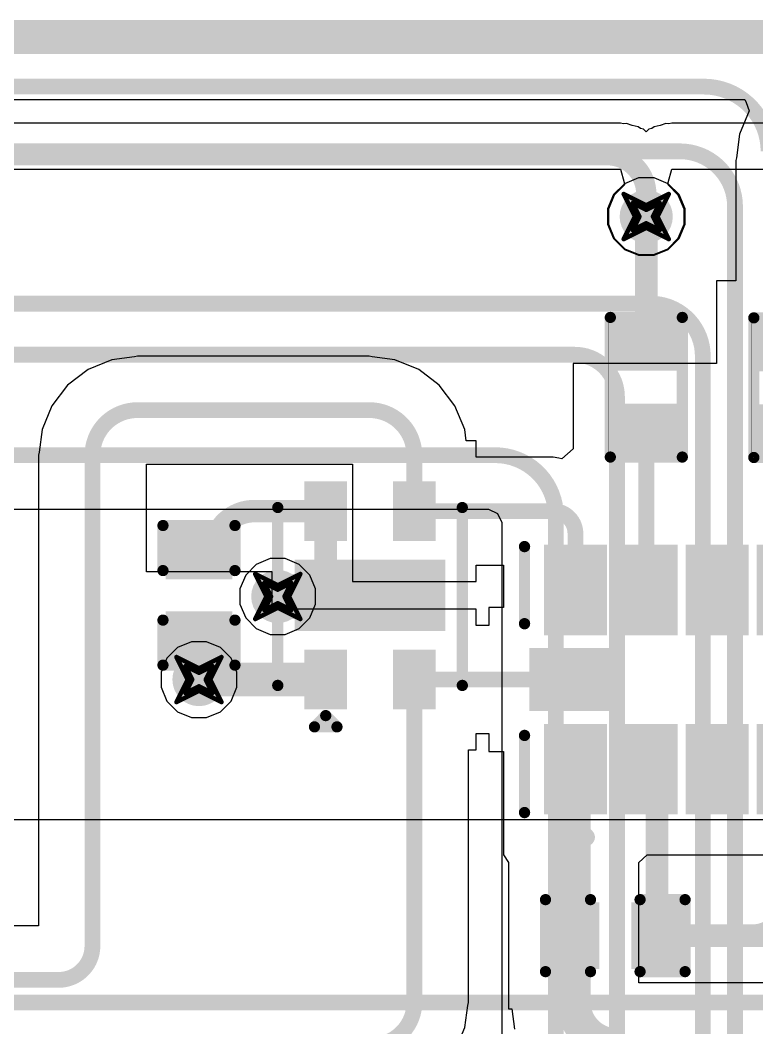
# Model space of a CAD drawing. Header units: inches. Extents: x -2 to 5376, y -4 to 5426.
# Drawn here: x 124.36 to 132.67, y 63.21 to 74.58 of the extents above; entities that cross this region are included whole.
import ezdxf

# ---------------------------------------------------------------- set-up
doc = ezdxf.new("R2010")
doc.units = ezdxf.units.IN
for name, color, linetype in [('Bottom Layer', 5, 'Continuous'), ('Drill Drawing', 1, 'Continuous'), ('Layer 1', 16, 'Continuous'), ('Layer 2', 76, 'Continuous'), ('Top Layer', 1, 'Continuous'), ('Top Overlay', 2, 'Continuous'), ('Top Paste', 8, 'Continuous'), ('Top Solder', 216, 'Continuous'), ('Via Holes', 16, 'Continuous')]:
    doc.layers.add(name, color=color, linetype=linetype)

# ---------------------------------------------------------------- blocks, each defined once
blk = doc.blocks.new('14_LGA__3_5__135')
at = {"layer": 'Top Layer'}
for points in [[(-0.305, 2.47), (0.305, 2.47), (0.305, 1.55), (-0.305, 1.55)], [(-1.47, 2.305), (-0.55, 2.305), (-0.55, 1.695), (-1.47, 1.695)], [(0.55, 2.305), (1.47, 2.305), (1.47, 1.695), (0.55, 1.695)], [(-1.47, 1.505), (-0.55, 1.505), (-0.55, 0.895), (-1.47, 0.895)], [(0.55, 1.505), (1.47, 1.505), (1.47, 0.895), (0.55, 0.895)], [(-1.47, 0.705), (-0.55, 0.705), (-0.55, 0.095), (-1.47, 0.095)], [(0.55, 0.705), (1.47, 0.705), (1.47, 0.095), (0.55, 0.095)], [(-1.47, -0.095), (-0.55, -0.095), (-0.55, -0.705), (-1.47, -0.705)], [(0.55, -0.095), (1.47, -0.095), (1.47, -0.705), (0.55, -0.705)], [(-1.47, -0.895), (-0.55, -0.895), (-0.55, -1.505), (-1.47, -1.505)], [(0.55, -0.895), (1.47, -0.895), (1.47, -1.505), (0.55, -1.505)], [(-0.305, -1.55), (0.305, -1.55), (0.305, -2.47), (-0.305, -2.47)], [(-1.47, -1.695), (-0.55, -1.695), (-0.55, -2.305), (-1.47, -2.305)], [(0.55, -1.695), (1.47, -1.695), (1.47, -2.305), (0.55, -2.305)]]:
    blk.add_hatch(color=1, dxfattribs=at).paths.add_polyline_path(points)
at = {"layer": 'Top Paste'}
for points in [[(-0.305, 2.47), (0.305, 2.47), (0.305, 1.55), (-0.305, 1.55)], [(-1.47, 2.305), (-0.55, 2.305), (-0.55, 1.695), (-1.47, 1.695)], [(0.55, 2.305), (1.47, 2.305), (1.47, 1.695), (0.55, 1.695)], [(-1.47, 1.505), (-0.55, 1.505), (-0.55, 0.895), (-1.47, 0.895)], [(0.55, 1.505), (1.47, 1.505), (1.47, 0.895), (0.55, 0.895)], [(-1.47, 0.705), (-0.55, 0.705), (-0.55, 0.095), (-1.47, 0.095)], [(0.55, 0.705), (1.47, 0.705), (1.47, 0.095), (0.55, 0.095)], [(-1.47, -0.095), (-0.55, -0.095), (-0.55, -0.705), (-1.47, -0.705)], [(0.55, -0.095), (1.47, -0.095), (1.47, -0.705), (0.55, -0.705)], [(-1.47, -0.895), (-0.55, -0.895), (-0.55, -1.505), (-1.47, -1.505)], [(0.55, -0.895), (1.47, -0.895), (1.47, -1.505), (0.55, -1.505)], [(-0.305, -1.55), (0.305, -1.55), (0.305, -2.47), (-0.305, -2.47)], [(-1.47, -1.695), (-0.55, -1.695), (-0.55, -2.305), (-1.47, -2.305)], [(0.55, -1.695), (1.47, -1.695), (1.47, -2.305), (0.55, -2.305)]]:
    blk.add_hatch(color=8, dxfattribs=at).paths.add_polyline_path(points)
at = {"layer": 'Top Solder'}
for points in [[(-0.355, 2.52), (0.355, 2.52), (0.355, 1.5), (-0.355, 1.5)], [(-1.52, 2.355), (-0.5, 2.355), (-0.5, 1.645), (-1.52, 1.645)], [(0.5, 2.355), (1.52, 2.355), (1.52, 1.645), (0.5, 1.645)], [(-1.52, 1.555), (-0.5, 1.555), (-0.5, 0.845), (-1.52, 0.845)], [(0.5, 1.555), (1.52, 1.555), (1.52, 0.845), (0.5, 0.845)], [(-1.52, 0.755), (-0.5, 0.755), (-0.5, 0.045), (-1.52, 0.045)], [(0.5, 0.755), (1.52, 0.755), (1.52, 0.045), (0.5, 0.045)], [(-1.52, -0.045), (-0.5, -0.045), (-0.5, -0.755), (-1.52, -0.755)], [(0.5, -0.045), (1.52, -0.045), (1.52, -0.755), (0.5, -0.755)], [(-1.52, -0.845), (-0.5, -0.845), (-0.5, -1.555), (-1.52, -1.555)], [(0.5, -0.845), (1.52, -0.845), (1.52, -1.555), (0.5, -1.555)], [(-0.355, -1.5), (0.355, -1.5), (0.355, -2.52), (-0.355, -2.52)], [(-1.52, -1.645), (-0.5, -1.645), (-0.5, -2.355), (-1.52, -2.355)], [(0.5, -1.645), (1.52, -1.645), (1.52, -2.355), (0.5, -2.355)]]:
    blk.add_hatch(color=216, dxfattribs=at).paths.add_polyline_path(points)
at = {"layer": 'Top Overlay'}
for points, const_width in [([(-1.5, 2.574), (-0.63, 2.574)], 0.127), ([(0.63, 2.574), (1.5, 2.574)], 0.127), ([(-1.778, 2.134), (-1.778, 1.88)], 0.2), ([(-1.778, 2.134), (-1.651, 2.007)], 0.2), ([(-1.651, 2.007), (-1.778, 1.88)], 0.2), ([(-0.63, -2.574), (-1.5, -2.574)], 0.127), ([(0.63, -2.574), (1.5, -2.574)], 0.127)]:
    blk.add_lwpolyline(points, dxfattribs=dict(at, const_width=const_width))
for points, const_width in [([(-1.532, 2.574, 1), (-1.468, 2.574, 1)], 0.0635), ([(-0.662, 2.574, 1), (-0.598, 2.574, 1)], 0.0635), ([(0.598, 2.574, 1), (0.662, 2.574, 1)], 0.0635), ([(1.468, 2.574, 1), (1.532, 2.574, 1)], 0.0635), ([(-1.828, 2.134, 1), (-1.728, 2.134, 1)], 0.1), ([(-1.828, 2.134, 1), (-1.728, 2.134, 1)], 0.1), ([(-1.701, 2.007, 1), (-1.601, 2.007, 1)], 0.1), ([(-1.701, 2.007, 1), (-1.601, 2.007, 1)], 0.1), ([(-1.828, 1.88, 1), (-1.728, 1.88, 1)], 0.1), ([(-1.828, 1.88, 1), (-1.728, 1.88, 1)], 0.1), ([(-1.532, -2.574, 1), (-1.468, -2.574, 1)], 0.0635), ([(-0.662, -2.574, 1), (-0.598, -2.574, 1)], 0.0635), ([(0.598, -2.574, 1), (0.662, -2.574, 1)], 0.0635), ([(1.468, -2.574, 1), (1.532, -2.574, 1)], 0.0635)]:
    blk.add_lwpolyline(points, format="xyb", close=True, dxfattribs=dict(at, const_width=const_width))
blk = doc.blocks.new('4_WDFN_E_______P___136')
at = {"layer": 'Top Layer'}
for points in [[(0.35, 0.8), (0.35, -0.8), (-0.35, -0.8), (-0.35, 0.8)], [(-0.665, 0.69), (-0.665, 0.31), (-1.235, 0.31), (-1.235, 0.69)], [(1.235, 0.69), (1.235, 0.31), (0.665, 0.31), (0.665, 0.69)], [(-0.665, -0.31), (-0.665, -0.69), (-1.235, -0.69), (-1.235, -0.31)], [(1.235, -0.31), (1.235, -0.69), (0.665, -0.69), (0.665, -0.31)]]:
    blk.add_hatch(color=1, dxfattribs=at).paths.add_polyline_path(points)
at = {"layer": 'Top Paste'}
for points in [[(0.35, 0.8), (0.35, -0.8), (-0.35, -0.8), (-0.35, 0.8)], [(-0.665, 0.69), (-0.665, 0.31), (-1.235, 0.31), (-1.235, 0.69)], [(1.235, 0.69), (1.235, 0.31), (0.665, 0.31), (0.665, 0.69)], [(-0.665, -0.31), (-0.665, -0.69), (-1.235, -0.69), (-1.235, -0.31)], [(1.235, -0.31), (1.235, -0.69), (0.665, -0.69), (0.665, -0.31)]]:
    blk.add_hatch(color=8, dxfattribs=at).paths.add_polyline_path(points)
at = {"layer": 'Top Solder'}
for points in [[(0.401, 0.851), (0.401, -0.851), (-0.401, -0.851), (-0.401, 0.851)], [(-0.614, 0.741), (-0.614, 0.259), (-1.286, 0.259), (-1.286, 0.741)], [(1.286, 0.741), (1.286, 0.259), (0.614, 0.259), (0.614, 0.741)], [(-0.614, -0.259), (-0.614, -0.741), (-1.286, -0.741), (-1.286, -0.259)], [(1.286, -0.259), (1.286, -0.741), (0.614, -0.741), (0.614, -0.259)]]:
    blk.add_hatch(color=216, dxfattribs=at).paths.add_polyline_path(points)
at = {"layer": 'Top Overlay', "const_width": 0.127}
for points in [[(-1.016, 1.041), (0.991, 1.041)], [(-1.483, 0.627), (-1.483, 0.373)], [(-1.483, 0.627), (-1.356, 0.5)], [(-1.356, 0.5), (-1.483, 0.373)], [(-1.016, -1.041), (0.991, -1.041)]]:
    blk.add_lwpolyline(points, dxfattribs=at)
at = {"layer": 'Top Overlay', "const_width": 0.0635}
for points in [[(-1.048, 1.041, 1), (-0.984, 1.041, 1)], [(0.959, 1.041, 1), (1.022, 1.041, 1)], [(-1.515, 0.627, 1), (-1.452, 0.627, 1)], [(-1.515, 0.627, 1), (-1.452, 0.627, 1)], [(-1.388, 0.5, 1), (-1.325, 0.5, 1)], [(-1.388, 0.5, 1), (-1.325, 0.5, 1)], [(-1.515, 0.373, 1), (-1.452, 0.373, 1)], [(-1.515, 0.373, 1), (-1.452, 0.373, 1)], [(-1.048, -1.041, 1), (-0.984, -1.041, 1)], [(0.959, -1.041, 1), (1.022, -1.041, 1)]]:
    blk.add_lwpolyline(points, format="xyb", close=True, dxfattribs=at)
blk = doc.blocks.new('R___0402_160')
at = {"layer": 'Top Layer'}
for points in [[(-0.699, -0.318), (-0.699, 0.317), (-0.241, 0.317), (-0.241, -0.318)], [(0.241, -0.318), (0.241, 0.317), (0.699, 0.317), (0.699, -0.318)]]:
    blk.add_hatch(color=1, dxfattribs=at).paths.add_polyline_path(points)
at = {"layer": 'Top Paste'}
for points in [[(-0.699, -0.318), (-0.699, 0.317), (-0.241, 0.317), (-0.241, -0.318)], [(0.241, -0.318), (0.241, 0.317), (0.699, 0.317), (0.699, -0.318)]]:
    blk.add_hatch(color=8, dxfattribs=at).paths.add_polyline_path(points)
at = {"layer": 'Top Solder'}
for points in [[(-0.754, -0.373), (-0.754, 0.373), (-0.186, 0.373), (-0.186, -0.373)], [(0.186, -0.373), (0.186, 0.373), (0.754, 0.373), (0.754, -0.373)]]:
    blk.add_hatch(color=216, dxfattribs=at).paths.add_polyline_path(points)
at = {"layer": 'Top Overlay'}
for points, const_width in [([(-0.787, 0.406), (0.787, 0.406)], 0.127), ([(-0.787, -0.406), (-0.787, 0.406)], 0.127), ([(0.787, -0.406), (0.787, 0.406)], 0.127), ([(0.787, -0.406), (-0.787, -0.406)], 0.127), ([(0.813, -0.432), (-0.813, -0.432)], 0.00323)]:
    blk.add_lwpolyline(points, dxfattribs=dict(at, const_width=const_width))
for points, const_width in [([(-0.819, 0.406, 1), (-0.756, 0.406, 1)], 0.0635), ([(-0.819, 0.406, 1), (-0.756, 0.406, 1)], 0.0635), ([(0.756, 0.406, 1), (0.819, 0.406, 1)], 0.0635), ([(0.756, 0.406, 1), (0.819, 0.406, 1)], 0.0635), ([(-0.819, -0.406, 1), (-0.756, -0.406, 1)], 0.0635), ([(-0.819, -0.406, 1), (-0.756, -0.406, 1)], 0.0635), ([(-0.814, -0.432, 1), (-0.812, -0.432, 1)], 0.00161), ([(0.756, -0.406, 1), (0.819, -0.406, 1)], 0.0635), ([(0.756, -0.406, 1), (0.819, -0.406, 1)], 0.0635), ([(0.812, -0.432, 1), (0.814, -0.432, 1)], 0.00161)]:
    blk.add_lwpolyline(points, format="xyb", close=True, dxfattribs=dict(at, const_width=const_width))
blk = doc.blocks.new('R___0402_177')
at = {"layer": 'Top Layer'}
for points in [[(-0.699, -0.318), (-0.699, 0.317), (-0.241, 0.317), (-0.241, -0.318)], [(0.241, -0.318), (0.241, 0.317), (0.699, 0.317), (0.699, -0.318)]]:
    blk.add_hatch(color=1, dxfattribs=at).paths.add_polyline_path(points)
at = {"layer": 'Top Paste'}
for points in [[(-0.699, -0.318), (-0.699, 0.317), (-0.241, 0.317), (-0.241, -0.318)], [(0.241, -0.318), (0.241, 0.317), (0.699, 0.317), (0.699, -0.318)]]:
    blk.add_hatch(color=8, dxfattribs=at).paths.add_polyline_path(points)
at = {"layer": 'Top Solder'}
for points in [[(-0.754, -0.373), (-0.754, 0.373), (-0.186, 0.373), (-0.186, -0.373)], [(0.186, -0.373), (0.186, 0.373), (0.754, 0.373), (0.754, -0.373)]]:
    blk.add_hatch(color=216, dxfattribs=at).paths.add_polyline_path(points)
at = {"layer": 'Top Overlay'}
for points, const_width in [([(0.787, 0.406), (-0.787, 0.406)], 0.127), ([(-0.787, -0.406), (-0.787, 0.406)], 0.127), ([(0.787, -0.406), (0.787, 0.406)], 0.127), ([(0.787, -0.406), (-0.787, -0.406)], 0.127), ([(0.813, -0.432), (-0.813, -0.432)], 0.00323)]:
    blk.add_lwpolyline(points, dxfattribs=dict(at, const_width=const_width))
for points, const_width in [([(-0.819, 0.406, 1), (-0.756, 0.406, 1)], 0.0635), ([(-0.819, 0.406, 1), (-0.756, 0.406, 1)], 0.0635), ([(0.756, 0.406, 1), (0.819, 0.406, 1)], 0.0635), ([(0.756, 0.406, 1), (0.819, 0.406, 1)], 0.0635), ([(-0.819, -0.406, 1), (-0.756, -0.406, 1)], 0.0635), ([(-0.819, -0.406, 1), (-0.756, -0.406, 1)], 0.0635), ([(-0.814, -0.432, 1), (-0.812, -0.432, 1)], 0.00161), ([(0.756, -0.406, 1), (0.819, -0.406, 1)], 0.0635), ([(0.756, -0.406, 1), (0.819, -0.406, 1)], 0.0635), ([(0.812, -0.432, 1), (0.814, -0.432, 1)], 0.00161)]:
    blk.add_lwpolyline(points, format="xyb", close=True, dxfattribs=dict(at, const_width=const_width))
blk = doc.blocks.new('C___0402_280')
at = {"layer": 'Top Layer'}
for points in [[(-0.699, -0.318), (-0.699, 0.318), (-0.241, 0.318), (-0.241, -0.318)], [(0.241, -0.318), (0.241, 0.318), (0.699, 0.318), (0.699, -0.318)]]:
    blk.add_hatch(color=1, dxfattribs=at).paths.add_polyline_path(points)
at = {"layer": 'Top Paste'}
for points in [[(-0.699, -0.318), (-0.699, 0.318), (-0.241, 0.318), (-0.241, -0.318)], [(0.241, -0.318), (0.241, 0.318), (0.699, 0.318), (0.699, -0.318)]]:
    blk.add_hatch(color=8, dxfattribs=at).paths.add_polyline_path(points)
at = {"layer": 'Top Solder'}
for points in [[(-0.758, -0.377), (-0.758, 0.377), (-0.181, 0.377), (-0.181, -0.377)], [(0.181, -0.377), (0.181, 0.377), (0.758, 0.377), (0.758, -0.377)]]:
    blk.add_hatch(color=216, dxfattribs=at).paths.add_polyline_path(points)
at = {"layer": 'Top Overlay', "const_width": 0.127}
for points in [[(-0.787, -0.406), (-0.787, 0.406)], [(-0.787, 0.406), (-0.279, 0.406)], [(0.279, 0.406), (0.787, 0.406)], [(0.787, -0.406), (0.787, 0.406)], [(-0.787, -0.406), (-0.279, -0.406)], [(0.279, -0.406), (0.787, -0.406)]]:
    blk.add_lwpolyline(points, dxfattribs=at)
at = {"layer": 'Top Overlay', "const_width": 0.0635}
for points in [[(-0.819, 0.406, 1), (-0.756, 0.406, 1)], [(-0.819, 0.406, 1), (-0.756, 0.406, 1)], [(-0.311, 0.406, 1), (-0.248, 0.406, 1)], [(0.248, 0.406, 1), (0.311, 0.406, 1)], [(0.756, 0.406, 1), (0.819, 0.406, 1)], [(0.756, 0.406, 1), (0.819, 0.406, 1)], [(-0.819, -0.406, 1), (-0.756, -0.406, 1)], [(-0.819, -0.406, 1), (-0.756, -0.406, 1)], [(-0.311, -0.406, 1), (-0.248, -0.406, 1)], [(0.248, -0.406, 1), (0.311, -0.406, 1)], [(0.756, -0.406, 1), (0.819, -0.406, 1)], [(0.756, -0.406, 1), (0.819, -0.406, 1)]]:
    blk.add_lwpolyline(points, format="xyb", close=True, dxfattribs=at)
blk = doc.blocks.new('C___0402_281')
at = {"layer": 'Top Layer'}
for points in [[(-0.699, -0.318), (-0.699, 0.317), (-0.241, 0.317), (-0.241, -0.318)], [(0.241, -0.318), (0.241, 0.317), (0.699, 0.317), (0.699, -0.318)]]:
    blk.add_hatch(color=1, dxfattribs=at).paths.add_polyline_path(points)
at = {"layer": 'Top Paste'}
for points in [[(-0.699, -0.318), (-0.699, 0.317), (-0.241, 0.317), (-0.241, -0.318)], [(0.241, -0.318), (0.241, 0.317), (0.699, 0.317), (0.699, -0.318)]]:
    blk.add_hatch(color=8, dxfattribs=at).paths.add_polyline_path(points)
at = {"layer": 'Top Solder'}
for points in [[(-0.758, -0.377), (-0.758, 0.377), (-0.181, 0.377), (-0.181, -0.377)], [(0.181, -0.377), (0.181, 0.377), (0.759, 0.377), (0.759, -0.377)]]:
    blk.add_hatch(color=216, dxfattribs=at).paths.add_polyline_path(points)
at = {"layer": 'Top Overlay', "const_width": 0.127}
for points in [[(-0.279, 0.406), (-0.787, 0.406)], [(-0.787, -0.406), (-0.787, 0.406)], [(0.787, 0.406), (0.279, 0.406)], [(0.787, -0.406), (0.787, 0.406)], [(-0.279, -0.406), (-0.787, -0.406)], [(0.279, -0.406), (0.787, -0.406)]]:
    blk.add_lwpolyline(points, dxfattribs=at)
at = {"layer": 'Top Overlay', "const_width": 0.0635}
for points in [[(-0.819, 0.406, 1), (-0.756, 0.406, 1)], [(-0.819, 0.406, 1), (-0.756, 0.406, 1)], [(-0.311, 0.406, 1), (-0.248, 0.406, 1)], [(0.248, 0.406, 1), (0.311, 0.406, 1)], [(0.756, 0.406, 1), (0.819, 0.406, 1)], [(0.756, 0.406, 1), (0.819, 0.406, 1)], [(-0.819, -0.406, 1), (-0.756, -0.406, 1)], [(-0.819, -0.406, 1), (-0.756, -0.406, 1)], [(-0.311, -0.406, 1), (-0.248, -0.406, 1)], [(0.248, -0.406, 1), (0.311, -0.406, 1)], [(0.756, -0.406, 1), (0.819, -0.406, 1)], [(0.756, -0.406, 1), (0.819, -0.406, 1)]]:
    blk.add_lwpolyline(points, format="xyb", close=True, dxfattribs=at)

msp = doc.modelspace()

# ---------------------------------------------------------------- hatches: boundary and pattern name
at = {"layer": 'Bottom Layer'}
h = msp.add_hatch(color=5, dxfattribs=at)
edge = h.paths.add_edge_path()
edge.add_arc((131.419, 72.363), 0.3, 0, 360)
h = msp.add_hatch(color=5, dxfattribs=at)
edge = h.paths.add_edge_path()
edge.add_arc((127.262, 68.078), 0.3, 0, 360)
h = msp.add_hatch(color=5, dxfattribs=at)
edge = h.paths.add_edge_path()
edge.add_arc((126.373, 67.141), 0.3, 0, 360)
at = {"layer": 'Layer 1'}
h = msp.add_hatch(color=16, dxfattribs=at)
edge = h.paths.add_edge_path()
edge.add_arc((131.419, 72.363), 0.3, 0, 360)
h = msp.add_hatch(color=16, dxfattribs=at)
edge = h.paths.add_edge_path()
edge.add_arc((127.262, 68.078), 0.3, 0, 360)
h = msp.add_hatch(color=16, dxfattribs=at)
edge = h.paths.add_edge_path()
edge.add_arc((126.373, 67.141), 0.3, 0, 360)
at = {"layer": 'Layer 2'}
h = msp.add_hatch(color=76, dxfattribs=at)
edge = h.paths.add_edge_path()
edge.add_arc((131.419, 72.363), 0.3, 0, 360)
h = msp.add_hatch(color=76, dxfattribs=at)
edge = h.paths.add_edge_path()
edge.add_arc((127.262, 68.078), 0.3, 0, 360)
h = msp.add_hatch(color=76, dxfattribs=at)
edge = h.paths.add_edge_path()
edge.add_arc((126.373, 67.141), 0.3, 0, 360)
at = {"layer": 'Top Layer'}
h = msp.add_hatch(color=1, dxfattribs=at)
edge = h.paths.add_edge_path()
edge.add_arc((131.419, 72.363), 0.3, 0, 360)
h = msp.add_hatch(color=1, dxfattribs=at)
edge = h.paths.add_edge_path()
edge.add_arc((127.262, 68.078), 0.3, 0, 360)
h = msp.add_hatch(color=1, dxfattribs=at)
edge = h.paths.add_edge_path()
edge.add_arc((126.373, 67.141), 0.3, 0, 360)
at = {"layer": 'Via Holes'}
h = msp.add_hatch(color=7, dxfattribs=at)
edge = h.paths.add_edge_path()
edge.add_arc((131.419, 72.363), 0.15, 0, 360)
h = msp.add_hatch(color=7, dxfattribs=at)
edge = h.paths.add_edge_path()
edge.add_arc((127.262, 68.078), 0.15, 0, 360)
h = msp.add_hatch(color=7, dxfattribs=at)
edge = h.paths.add_edge_path()
edge.add_arc((126.373, 67.141), 0.15, 0, 360)

# ---------------------------------------------------------------- linework, layer by layer
at = {"layer": 'Bottom Layer'}
for p, q in [((131.13, 73.416), (91.567, 73.416)), ((131.163, 73.409), (131.13, 73.416)), ((131.196, 73.412), (131.163, 73.409)), ((131.261, 73.39), (131.196, 73.412)), ((131.328, 73.377), (131.261, 73.39)), ((131.356, 73.358), (131.328, 73.377)), ((131.388, 73.347), (131.356, 73.358)), ((131.419, 73.32), (131.388, 73.347)), ((131.45, 73.347), (131.419, 73.32)), ((131.482, 73.358), (131.45, 73.347)), ((131.51, 73.377), (131.482, 73.358)), ((131.577, 73.39), (131.51, 73.377)), ((131.642, 73.412), (131.577, 73.39)), ((131.675, 73.409), (131.642, 73.412)), ((131.708, 73.416), (131.675, 73.409)), ((133.915, 73.416), (131.708, 73.416)), ((78.74, 72.898), (131.13, 72.898)), ((131.13, 72.898), (131.171, 72.746)), ((131.667, 72.746), (131.708, 72.898)), ((131.708, 72.898), (135.68, 72.898)), ((131.171, 72.746), (131.172, 72.72)), ((131.666, 72.72), (131.667, 72.746)), ((131.172, 72.72), (131.057, 72.605)), ((131.781, 72.605), (131.666, 72.72)), ((131.057, 72.605), (130.992, 72.448)), ((131.846, 72.448), (131.781, 72.605)), ((130.992, 72.448), (130.992, 72.278)), ((131.846, 72.278), (131.846, 72.448)), ((130.992, 72.278), (131.057, 72.121)), ((131.781, 72.121), (131.846, 72.278)), ((131.057, 72.121), (131.177, 72.001)), ((131.661, 72.001), (131.781, 72.121)), ((131.177, 72.001), (131.334, 71.936)), ((131.504, 71.936), (131.661, 72.001)), ((131.334, 71.936), (131.504, 71.936)), ((127.02, 68.44), (126.9, 68.32)), ((127.177, 68.505), (127.02, 68.44)), ((127.347, 68.505), (127.177, 68.505)), ((127.504, 68.44), (127.347, 68.505)), ((127.624, 68.32), (127.504, 68.44)), ((126.9, 68.32), (126.835, 68.163)), ((127.689, 68.163), (127.624, 68.32)), ((126.835, 68.163), (126.835, 67.993)), ((127.689, 67.993), (127.689, 68.163)), ((126.835, 67.993), (126.9, 67.836)), ((127.624, 67.836), (127.689, 67.993)), ((126.9, 67.836), (127.02, 67.716)), ((127.504, 67.716), (127.624, 67.836)), ((127.02, 67.716), (127.177, 67.651)), ((127.177, 67.651), (127.347, 67.651)), ((127.347, 67.651), (127.504, 67.716)), ((135.544, 65.559), (117.679, 65.559))]:
    msp.add_line(p, q, dxfattribs=at)
at = {"layer": 'Bottom Layer', "const_width": 0.178}
msp.add_lwpolyline([(115.824, 63.5), (135.995, 63.5)], dxfattribs=at)
at = {"layer": 'Drill Drawing', "const_width": 0.0508}
for points in [[(131.165, 72.617), (131.419, 72.49)], [(131.165, 72.617), (131.292, 72.363)], [(131.419, 72.49), (131.673, 72.617)], [(131.546, 72.363), (131.673, 72.617)], [(131.267, 72.515), (131.419, 72.439)], [(131.267, 72.515), (131.343, 72.363)], [(131.419, 72.439), (131.571, 72.515)], [(131.495, 72.363), (131.571, 72.515)], [(131.165, 72.109), (131.292, 72.363)], [(131.267, 72.211), (131.343, 72.363)], [(131.267, 72.211), (131.419, 72.287)], [(131.419, 72.287), (131.571, 72.211)], [(131.495, 72.363), (131.571, 72.211)], [(131.546, 72.363), (131.673, 72.109)], [(131.165, 72.109), (131.419, 72.236)], [(131.419, 72.236), (131.673, 72.109)], [(127.008, 68.332), (127.262, 68.205)], [(127.008, 68.332), (127.135, 68.078)], [(127.262, 68.205), (127.516, 68.332)], [(127.389, 68.078), (127.516, 68.332)], [(127.11, 68.231), (127.262, 68.155)], [(127.11, 68.231), (127.186, 68.078)], [(127.262, 68.155), (127.414, 68.231)], [(127.338, 68.078), (127.414, 68.231)], [(127.008, 67.824), (127.135, 68.078)], [(127.11, 67.926), (127.186, 68.078)], [(127.338, 68.078), (127.414, 67.926)], [(127.389, 68.078), (127.516, 67.824)], [(127.008, 67.824), (127.262, 67.951)], [(127.11, 67.926), (127.262, 68.002)], [(127.262, 68.002), (127.414, 67.926)], [(127.262, 67.951), (127.516, 67.824)], [(126.119, 67.395), (126.373, 67.268)], [(126.119, 67.395), (126.246, 67.141)], [(126.373, 67.268), (126.627, 67.395)], [(126.5, 67.141), (126.627, 67.395)], [(126.221, 67.293), (126.373, 67.217)], [(126.221, 67.293), (126.297, 67.141)], [(126.373, 67.217), (126.525, 67.293)], [(126.449, 67.141), (126.525, 67.293)], [(126.119, 66.887), (126.246, 67.141)], [(126.221, 66.989), (126.297, 67.141)], [(126.221, 66.989), (126.373, 67.065)], [(126.373, 67.065), (126.525, 66.989)], [(126.449, 67.141), (126.525, 66.989)], [(126.5, 67.141), (126.627, 66.887)], [(126.119, 66.887), (126.373, 67.014)], [(126.373, 67.014), (126.627, 66.887)]]:
    msp.add_lwpolyline(points, dxfattribs=at)
at = {"layer": 'Drill Drawing', "const_width": 0.0254}
for points in [[(131.152, 72.617, 1), (131.178, 72.617, 1)], [(131.152, 72.617, 1), (131.178, 72.617, 1)], [(131.66, 72.617, 1), (131.686, 72.617, 1)], [(131.66, 72.617, 1), (131.686, 72.617, 1)], [(131.254, 72.515, 1), (131.279, 72.515, 1)], [(131.254, 72.515, 1), (131.279, 72.515, 1)], [(131.406, 72.49, 1), (131.432, 72.49, 1)], [(131.406, 72.49, 1), (131.432, 72.49, 1)], [(131.559, 72.515, 1), (131.584, 72.515, 1)], [(131.559, 72.515, 1), (131.584, 72.515, 1)], [(131.406, 72.439, 1), (131.432, 72.439, 1)], [(131.406, 72.439, 1), (131.432, 72.439, 1)], [(131.279, 72.363, 1), (131.305, 72.363, 1)], [(131.279, 72.363, 1), (131.305, 72.363, 1)], [(131.33, 72.363, 1), (131.355, 72.363, 1)], [(131.33, 72.363, 1), (131.355, 72.363, 1)], [(131.406, 72.287, 1), (131.432, 72.287, 1)], [(131.406, 72.287, 1), (131.432, 72.287, 1)], [(131.482, 72.363, 1), (131.508, 72.363, 1)], [(131.482, 72.363, 1), (131.508, 72.363, 1)], [(131.533, 72.363, 1), (131.559, 72.363, 1)], [(131.533, 72.363, 1), (131.559, 72.363, 1)], [(131.254, 72.211, 1), (131.279, 72.211, 1)], [(131.254, 72.211, 1), (131.279, 72.211, 1)], [(131.406, 72.236, 1), (131.432, 72.236, 1)], [(131.406, 72.236, 1), (131.432, 72.236, 1)], [(131.559, 72.211, 1), (131.584, 72.211, 1)], [(131.559, 72.211, 1), (131.584, 72.211, 1)], [(131.152, 72.109, 1), (131.178, 72.109, 1)], [(131.152, 72.109, 1), (131.178, 72.109, 1)], [(131.66, 72.109, 1), (131.686, 72.109, 1)], [(131.66, 72.109, 1), (131.686, 72.109, 1)], [(126.995, 68.332, 1), (127.021, 68.332, 1)], [(126.995, 68.332, 1), (127.021, 68.332, 1)], [(127.503, 68.332, 1), (127.529, 68.332, 1)], [(127.503, 68.332, 1), (127.529, 68.332, 1)], [(127.097, 68.231, 1), (127.122, 68.231, 1)], [(127.097, 68.231, 1), (127.122, 68.231, 1)], [(127.249, 68.205, 1), (127.275, 68.205, 1)], [(127.249, 68.205, 1), (127.275, 68.205, 1)], [(127.402, 68.231, 1), (127.427, 68.231, 1)], [(127.402, 68.231, 1), (127.427, 68.231, 1)], [(127.122, 68.078, 1), (127.148, 68.078, 1)], [(127.122, 68.078, 1), (127.148, 68.078, 1)], [(127.173, 68.078, 1), (127.199, 68.078, 1)], [(127.173, 68.078, 1), (127.199, 68.078, 1)], [(127.249, 68.155, 1), (127.275, 68.155, 1)], [(127.249, 68.155, 1), (127.275, 68.155, 1)], [(127.326, 68.078, 1), (127.351, 68.078, 1)], [(127.326, 68.078, 1), (127.351, 68.078, 1)], [(127.376, 68.078, 1), (127.402, 68.078, 1)], [(127.376, 68.078, 1), (127.402, 68.078, 1)], [(127.249, 68.002, 1), (127.275, 68.002, 1)], [(127.249, 68.002, 1), (127.275, 68.002, 1)], [(127.249, 67.951, 1), (127.275, 67.951, 1)], [(127.249, 67.951, 1), (127.275, 67.951, 1)], [(127.097, 67.926, 1), (127.122, 67.926, 1)], [(127.097, 67.926, 1), (127.122, 67.926, 1)], [(127.402, 67.926, 1), (127.427, 67.926, 1)], [(127.402, 67.926, 1), (127.427, 67.926, 1)], [(126.995, 67.824, 1), (127.021, 67.824, 1)], [(126.995, 67.824, 1), (127.021, 67.824, 1)], [(127.503, 67.824, 1), (127.529, 67.824, 1)], [(127.503, 67.824, 1), (127.529, 67.824, 1)], [(126.106, 67.395, 1), (126.132, 67.395, 1)], [(126.106, 67.395, 1), (126.132, 67.395, 1)], [(126.614, 67.395, 1), (126.64, 67.395, 1)], [(126.614, 67.395, 1), (126.64, 67.395, 1)], [(126.208, 67.293, 1), (126.233, 67.293, 1)], [(126.208, 67.293, 1), (126.233, 67.293, 1)], [(126.36, 67.268, 1), (126.386, 67.268, 1)], [(126.36, 67.268, 1), (126.386, 67.268, 1)], [(126.513, 67.293, 1), (126.538, 67.293, 1)], [(126.513, 67.293, 1), (126.538, 67.293, 1)], [(126.36, 67.217, 1), (126.386, 67.217, 1)], [(126.36, 67.217, 1), (126.386, 67.217, 1)], [(126.233, 67.141, 1), (126.259, 67.141, 1)], [(126.233, 67.141, 1), (126.259, 67.141, 1)], [(126.284, 67.141, 1), (126.31, 67.141, 1)], [(126.284, 67.141, 1), (126.31, 67.141, 1)], [(126.36, 67.065, 1), (126.386, 67.065, 1)], [(126.36, 67.065, 1), (126.386, 67.065, 1)], [(126.437, 67.141, 1), (126.462, 67.141, 1)], [(126.437, 67.141, 1), (126.462, 67.141, 1)], [(126.487, 67.141, 1), (126.513, 67.141, 1)], [(126.487, 67.141, 1), (126.513, 67.141, 1)], [(126.208, 66.989, 1), (126.233, 66.989, 1)], [(126.208, 66.989, 1), (126.233, 66.989, 1)], [(126.36, 67.014, 1), (126.386, 67.014, 1)], [(126.36, 67.014, 1), (126.386, 67.014, 1)], [(126.513, 66.989, 1), (126.538, 66.989, 1)], [(126.513, 66.989, 1), (126.538, 66.989, 1)], [(126.106, 66.887, 1), (126.132, 66.887, 1)], [(126.106, 66.887, 1), (126.132, 66.887, 1)], [(126.614, 66.887, 1), (126.64, 66.887, 1)], [(126.614, 66.887, 1), (126.64, 66.887, 1)]]:
    msp.add_lwpolyline(points, format="xyb", close=True, dxfattribs=at)
at = {"layer": 'Layer 1'}
for p, q in [((126.288, 67.568), (126.131, 67.503)), ((126.458, 67.568), (126.288, 67.568)), ((126.615, 67.503), (126.458, 67.568)), ((126.131, 67.503), (126.011, 67.383)), ((126.735, 67.383), (126.615, 67.503)), ((126.011, 67.383), (125.946, 67.226)), ((126.8, 67.226), (126.735, 67.383)), ((125.946, 67.226), (125.946, 67.056)), ((126.8, 67.056), (126.8, 67.226)), ((125.946, 67.056), (126.011, 66.899)), ((126.735, 66.899), (126.8, 67.056)), ((126.011, 66.899), (126.131, 66.779)), ((126.615, 66.779), (126.735, 66.899)), ((126.131, 66.779), (126.288, 66.714)), ((126.458, 66.714), (126.615, 66.779)), ((126.288, 66.714), (126.458, 66.714))]:
    msp.add_line(p, q, dxfattribs=at)
at = {"layer": 'Layer 2'}
for p, q in [((131.333, 72.8), (131.172, 72.734)), ((131.42, 72.8), (131.333, 72.8)), ((131.507, 72.8), (131.42, 72.8)), ((131.668, 72.734), (131.507, 72.8)), ((131.172, 72.734), (131.049, 72.611)), ((131.791, 72.611), (131.668, 72.734)), ((131.049, 72.611), (130.983, 72.45)), ((131.857, 72.45), (131.791, 72.611)), ((130.983, 72.45), (130.983, 72.363)), ((131.857, 72.363), (131.857, 72.45)), ((130.983, 72.363), (130.983, 72.363)), ((130.983, 72.363), (130.983, 72.276)), ((131.857, 72.276), (131.857, 72.363)), ((130.983, 72.276), (131.049, 72.115)), ((131.791, 72.115), (131.857, 72.276)), ((131.049, 72.115), (131.172, 71.992)), ((131.668, 71.992), (131.791, 72.115)), ((131.172, 71.992), (131.333, 71.926)), ((131.507, 71.926), (131.668, 71.992)), ((131.333, 71.926), (131.42, 71.926)), ((131.42, 71.926), (131.507, 71.926)), ((109.576, 69.064), (129.641, 69.064)), ((129.641, 69.064), (129.74, 69.013)), ((129.74, 69.013), (129.791, 68.914)), ((129.791, 68.914), (129.791, 62.079)), ((126.288, 67.568), (126.131, 67.503)), ((126.458, 67.568), (126.288, 67.568)), ((126.615, 67.503), (126.458, 67.568)), ((126.131, 67.503), (126.011, 67.383)), ((126.735, 67.383), (126.615, 67.503)), ((126.011, 67.383), (125.946, 67.226)), ((126.8, 67.226), (126.735, 67.383)), ((125.946, 67.226), (125.946, 67.056)), ((126.8, 67.056), (126.8, 67.226)), ((125.946, 67.056), (126.011, 66.899)), ((126.735, 66.899), (126.8, 67.056)), ((126.011, 66.899), (126.131, 66.779)), ((126.615, 66.779), (126.735, 66.899)), ((126.131, 66.779), (126.288, 66.714)), ((126.458, 66.714), (126.615, 66.779)), ((126.288, 66.714), (126.458, 66.714))]:
    msp.add_line(p, q, dxfattribs=at)
at = {"layer": 'Layer 2', "const_width": 0.178}
for points in [[(64.59, 73.829), (132.069, 73.829)], [(44.277, 73.099), (131.799, 73.099)], [(132.421, 38.092), (132.421, 72.477)], [(122.889, 71.381), (131.468, 71.381)], [(60.135, 70.805), (130.614, 70.805)], [(132.057, 42.305), (132.057, 70.794)], [(131.089, 44.064), (131.089, 70.329)], [(109.576, 69.672), (129.714, 69.672)], [(130.4, 44.745), (130.4, 68.986)]]:
    msp.add_lwpolyline(points, dxfattribs=at)
at = {"layer": 'Layer 2', "const_width": 0.0889}
for points in [[(132.025, 73.829, 1), (132.114, 73.829, 1)], [(132.025, 73.829, 1), (132.114, 73.829, 1)], [(131.754, 73.099, 1), (131.843, 73.099, 1)], [(131.754, 73.099, 1), (131.843, 73.099, 1)], [(132.377, 72.477, 1), (132.465, 72.477, 1)], [(132.377, 72.477, 1), (132.465, 72.477, 1)], [(131.424, 71.381, 1), (131.513, 71.381, 1)], [(131.424, 71.381, 1), (131.513, 71.381, 1)], [(130.569, 70.805, 1), (130.658, 70.805, 1)], [(130.569, 70.805, 1), (130.658, 70.805, 1)], [(132.012, 70.794, 1), (132.101, 70.794, 1)], [(132.012, 70.794, 1), (132.101, 70.794, 1)], [(131.045, 70.329, 1), (131.134, 70.329, 1)], [(131.045, 70.329, 1), (131.134, 70.329, 1)], [(129.669, 69.672, 1), (129.758, 69.672, 1)], [(129.669, 69.672, 1), (129.758, 69.672, 1)], [(130.355, 68.986, 1), (130.444, 68.986, 1)], [(130.355, 68.986, 1), (130.444, 68.986, 1)]]:
    msp.add_lwpolyline(points, format="xyb", close=True, dxfattribs=at)
at = {"layer": 'Layer 2', "const_width": 0.178}
for points in [[(132.069, 73.829, -0.414214), (132.799, 73.099)], [(131.799, 73.099, -0.414214), (132.421, 72.477)], [(131.468, 71.381, -0.415016), (132.057, 70.794)], [(130.614, 70.805, -0.414215), (131.089, 70.329)], [(129.714, 69.672, -0.414214), (130.4, 68.986)]]:
    msp.add_lwpolyline(points, format="xyb", dxfattribs=at)
at = {"layer": 'Top Layer'}
for p, q in [((123.459, 73.683), (132.53, 73.683)), ((132.53, 73.683), (132.547, 73.65)), ((132.547, 73.65), (132.581, 73.556)), ((132.581, 73.556), (132.471, 73.292)), ((132.471, 73.292), (132.436, 73.025)), ((132.436, 73.025), (132.43, 72.996)), ((132.43, 72.996), (132.43, 71.639)), ((132.43, 71.639), (132.213, 71.639)), ((132.213, 71.639), (132.213, 70.705)), ((125.391, 70.749), (125.122, 70.637)), ((125.647, 70.782), (125.391, 70.749)), ((125.679, 70.789), (125.647, 70.782)), ((128.295, 70.789), (125.679, 70.789)), ((128.327, 70.782), (128.295, 70.789)), ((128.584, 70.749), (128.327, 70.782)), ((128.853, 70.637), (128.584, 70.749)), ((132.213, 70.705), (130.595, 70.705)), ((130.595, 70.705), (130.595, 69.744)), ((125.122, 70.637), (124.891, 70.46)), ((129.083, 70.46), (128.853, 70.637)), ((124.891, 70.46), (124.714, 70.229)), ((129.261, 70.229), (129.083, 70.46)), ((124.714, 70.229), (124.603, 69.961)), ((129.372, 69.961), (129.261, 70.229)), ((124.603, 69.961), (124.569, 69.704)), ((129.389, 69.834), (129.372, 69.961)), ((129.501, 69.834), (129.389, 69.834)), ((129.501, 69.65), (129.501, 69.834)), ((124.569, 69.704), (124.563, 69.672)), ((124.563, 69.672), (124.563, 64.363)), ((130.595, 69.744), (130.467, 69.632)), ((125.78, 68.358), (125.78, 69.572)), ((125.78, 69.572), (128.105, 69.572)), ((128.105, 69.572), (128.105, 68.248)), ((130.368, 69.65), (129.501, 69.65)), ((130.434, 69.637), (130.368, 69.65)), ((130.467, 69.632), (130.434, 69.637)), ((129.501, 68.248), (129.501, 68.432)), ((129.501, 68.432), (129.807, 68.432)), ((129.807, 68.432), (129.807, 67.954)), ((127.199, 68.358), (125.78, 68.358)), ((127.199, 67.934), (127.199, 68.358)), ((128.105, 68.248), (129.501, 68.248)), ((129.501, 67.934), (127.199, 67.934)), ((129.501, 67.75), (129.501, 67.934)), ((129.807, 67.954), (129.642, 67.954)), ((129.642, 67.954), (129.642, 67.75)), ((129.642, 67.75), (129.501, 67.75)), ((129.501, 66.348), (129.501, 66.532)), ((129.501, 66.532), (129.642, 66.532)), ((129.642, 66.532), (129.642, 66.328)), ((129.412, 63.5), (129.412, 66.348)), ((129.412, 66.348), (129.501, 66.348)), ((129.642, 66.328), (129.807, 66.328)), ((129.807, 66.328), (129.807, 65.163)), ((129.807, 65.163), (129.807, 65.163)), ((129.807, 65.163), (129.864, 65.078)), ((131.337, 65.078), (131.429, 65.163)), ((131.429, 65.163), (133.033, 65.163)), ((129.864, 65.078), (129.864, 63.427)), ((131.337, 63.722), (131.337, 65.078)), ((124.563, 64.363), (118.923, 64.363)), ((134.78, 63.722), (131.337, 63.722)), ((129.373, 63.218), (129.405, 63.465)), ((129.405, 63.465), (129.412, 63.5)), ((129.864, 63.427), (129.902, 63.427)), ((129.902, 63.427), (129.932, 63.197)), ((129.264, 62.956), (129.373, 63.218))]:
    msp.add_line(p, q, dxfattribs=at)
for points, const_width in [([(123.459, 74.388), (135.834, 74.388)], 0.381), ([(122.515, 73.055), (130.981, 73.055)], 0.229), ([(131.42, 72.363), (131.42, 72.615)], 0.229), ([(131.42, 70.908), (131.42, 72.363)], 0.254), ([(125.679, 70.18), (128.295, 70.18)], 0.178), ([(131.42, 68.151), (131.42, 69.968)], 0.178), ([(125.171, 64.135), (125.171, 69.672)], 0.178), ([(128.803, 69.041), (128.803, 69.672)], 0.178), ([(126.997, 69.041), (127.803, 69.041)], 0.254), ([(127.803, 68.107), (127.803, 69.041)], 0.254), ([(128.803, 69.041), (130.368, 69.041)], 0.178), ([(130.62, 68.151), (130.62, 68.789)], 0.178), ([(126.373, 68.561), (126.373, 68.581)], 0.254), ([(127.262, 68.078), (128.303, 68.078)], 0.508), ([(128.303, 68.078), (128.303, 68.091)], 0.254), ([(126.373, 67.141), (126.373, 67.621)], 0.381), ([(126.373, 67.141), (127.803, 67.141)], 0.381), ([(128.803, 63.5), (128.803, 67.141)], 0.178), ([(128.803, 67.141), (130.61, 67.141)], 0.178), ([(130.6, 64.253), (130.6, 66.111)], 0.381), ([(131.54, 64.253), (131.54, 66.011)], 0.254), ([(130.6, 63.507), (130.6, 64.253)], 0.381), ([(131.54, 64.253), (132.62, 64.253)], 0.254), ([(132.62, 64.253), (134.607, 64.253)], 0.254), ([(112.179, 63.754), (124.79, 63.754)], 0.178)]:
    msp.add_lwpolyline(points, dxfattribs=dict(at, const_width=const_width))
for points, const_width in [([(130.924, 73.055, 1), (131.038, 73.055, 1)], 0.114), ([(130.924, 73.055, 1), (131.038, 73.055, 1)], 0.114), ([(131.363, 72.615, 1), (131.477, 72.615, 1)], 0.114), ([(131.363, 72.615, 1), (131.477, 72.615, 1)], 0.114), ([(131.357, 72.363, 1), (131.484, 72.363, 1)], 0.127), ([(131.363, 72.363, 1), (131.477, 72.363, 1)], 0.114), ([(131.357, 70.908, 1), (131.484, 70.908, 1)], 0.127), ([(125.635, 70.18, 1), (125.724, 70.18, 1)], 0.0889), ([(125.635, 70.18, 1), (125.724, 70.18, 1)], 0.0889), ([(128.251, 70.18, 1), (128.34, 70.18, 1)], 0.0889), ([(128.251, 70.18, 1), (128.34, 70.18, 1)], 0.0889), ([(131.376, 69.968, 1), (131.464, 69.968, 1)], 0.0889), ([(125.127, 69.672, 1), (125.216, 69.672, 1)], 0.0889), ([(125.127, 69.672, 1), (125.216, 69.672, 1)], 0.0889), ([(128.759, 69.672, 1), (128.848, 69.672, 1)], 0.0889), ([(128.759, 69.672, 1), (128.848, 69.672, 1)], 0.0889), ([(126.934, 69.041, 1), (127.061, 69.041, 1)], 0.127), ([(126.934, 69.041, 1), (127.061, 69.041, 1)], 0.127), ([(127.74, 69.041, 1), (127.867, 69.041, 1)], 0.127), ([(127.74, 69.041, 1), (127.867, 69.041, 1)], 0.127), ([(128.759, 69.041, 1), (128.848, 69.041, 1)], 0.0889), ([(128.759, 69.041, 1), (128.848, 69.041, 1)], 0.0889), ([(130.324, 69.041, 1), (130.413, 69.041, 1)], 0.0889), ([(130.324, 69.041, 1), (130.413, 69.041, 1)], 0.0889), ([(130.576, 68.789, 1), (130.664, 68.789, 1)], 0.0889), ([(130.576, 68.789, 1), (130.664, 68.789, 1)], 0.0889), ([(126.31, 68.581, 1), (126.437, 68.581, 1)], 0.127), ([(126.31, 68.561, 1), (126.437, 68.561, 1)], 0.127), ([(126.474, 68.581, 1), (126.601, 68.581, 1)], 0.127), ([(127.135, 68.078, 1), (127.389, 68.078, 1)], 0.254), ([(128.176, 68.078, 1), (128.43, 68.078, 1)], 0.254), ([(127.74, 68.107, 1), (127.867, 68.107, 1)], 0.127), ([(128.24, 68.091, 1), (128.367, 68.091, 1)], 0.127), ([(128.24, 68.078, 1), (128.367, 68.078, 1)], 0.127), ([(130.576, 68.151, 1), (130.664, 68.151, 1)], 0.0889), ([(131.376, 68.151, 1), (131.464, 68.151, 1)], 0.0889), ([(126.278, 67.621, 1), (126.468, 67.621, 1)], 0.191), ([(126.278, 67.141, 1), (126.468, 67.141, 1)], 0.191), ([(126.278, 67.141, 1), (126.468, 67.141, 1)], 0.191), ([(127.708, 67.141, 1), (127.899, 67.141, 1)], 0.191), ([(128.759, 67.141, 1), (128.848, 67.141, 1)], 0.0889), ([(128.759, 67.141, 1), (128.848, 67.141, 1)], 0.0889), ([(130.566, 67.141, 1), (130.654, 67.141, 1)], 0.0889), ([(130.505, 66.111, 1), (130.695, 66.111, 1)], 0.191), ([(131.357, 66.131, 1), (131.484, 66.131, 1)], 0.127), ([(131.476, 66.011, 1), (131.603, 66.011, 1)], 0.127), ([(131.476, 66.011, 1), (131.603, 66.011, 1)], 0.127), ([(130.505, 64.253, 1), (130.695, 64.253, 1)], 0.191), ([(130.505, 64.253, 1), (130.695, 64.253, 1)], 0.191), ([(131.476, 64.253, 1), (131.603, 64.253, 1)], 0.127), ([(131.476, 64.253, 1), (131.603, 64.253, 1)], 0.127), ([(132.557, 64.253, 1), (132.684, 64.253, 1)], 0.127), ([(132.557, 64.253, 1), (132.684, 64.253, 1)], 0.127), ([(132.557, 64.253, 1), (132.684, 64.253, 1)], 0.127), ([(125.127, 64.135, 1), (125.216, 64.135, 1)], 0.0889), ([(125.127, 64.135, 1), (125.216, 64.135, 1)], 0.0889), ([(124.746, 63.754, 1), (124.835, 63.754, 1)], 0.0889), ([(124.746, 63.754, 1), (124.835, 63.754, 1)], 0.0889), ([(130.505, 63.507, 1), (130.695, 63.507, 1)], 0.191), ([(130.505, 63.507, 1), (130.695, 63.507, 1)], 0.191), ([(128.759, 63.5, 1), (128.848, 63.5, 1)], 0.0889), ([(128.759, 63.5, 1), (128.848, 63.5, 1)], 0.0889)]:
    msp.add_lwpolyline(points, format="xyb", close=True, dxfattribs=dict(at, const_width=const_width))
for points, const_width in [([(130.981, 73.055, -0.414214), (131.42, 72.615)], 0.229), ([(125.171, 69.672, -0.414214), (125.679, 70.18)], 0.178), ([(128.295, 70.18, -0.414214), (128.803, 69.672)], 0.178), ([(126.537, 68.581, -0.414214), (126.997, 69.041)], 0.254), ([(130.368, 69.041, -0.414214), (130.62, 68.789)], 0.178), ([(131.42, 66.131, -0.414214), (131.54, 66.011)], 0.254), ([(133.02, 64.653, -0.414214), (132.62, 64.253)], 0.254), ([(125.171, 64.135, -0.414214), (124.79, 63.754)], 0.178), ([(131.089, 63.017, -0.414214), (130.6, 63.507)], 0.381), ([(128.803, 63.5, -0.414214), (128.321, 63.017)], 0.178)]:
    msp.add_lwpolyline(points, format="xyb", dxfattribs=dict(at, const_width=const_width))

# ---------------------------------------------------------------- block references
for name, p, rotation in [('R___0402_160', (131.42, 70.438), 270), ('R___0402_177', (133.039, 70.433), 270), ('4_WDFN_E_______P___136', (128.303, 68.091), 90), ('C___0402_281', (126.373, 68.091), 270), ('14_LGA__3_5__135', (132.62, 67.141), 90)]:
    msp.add_blockref(name, p, dxfattribs=dict(rotation=rotation))
msp.add_blockref('C___0402_280', (131.07, 64.253))

doc.saveas('drawing.dxf')
